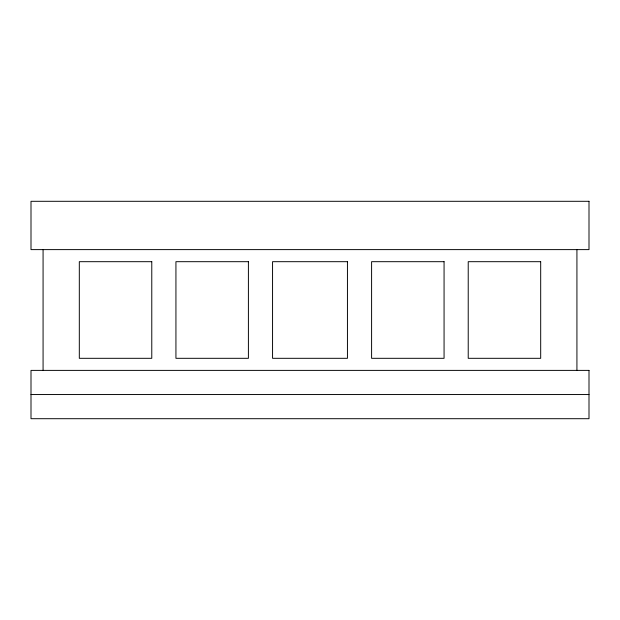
<?xml version="1.0" encoding="UTF-8"?>
<svg xmlns="http://www.w3.org/2000/svg" width="620" height="620" viewBox="0 0 620 620"><rect width="100%" height="100%" fill="white"/><g stroke="black" fill="none" stroke-linecap="round" stroke-linejoin="round"><path stroke-width="0.93" d="M31 394.545L589 394.545M576.925 249.612L576.925 370.388M43.075 249.612L43.075 370.388M589 201.299L31 201.299L31 249.612L589 249.612L589 201.299M151.776 261.687L79.314 261.687L79.314 358.313L151.776 358.313L151.776 261.687M248.403 261.687L175.933 261.687L175.933 358.313L248.403 358.313L248.403 261.687M347.44 261.687L272.56 261.687L272.56 358.313L347.44 358.313L347.44 261.687M444.067 261.687L371.597 261.687L371.597 358.313L444.067 358.313L444.067 261.687M540.687 261.687L468.224 261.687L468.224 358.313L540.687 358.313L540.687 261.687M589 370.388L31 370.388L31 418.702L589 418.702L589 370.388"/></g></svg>
